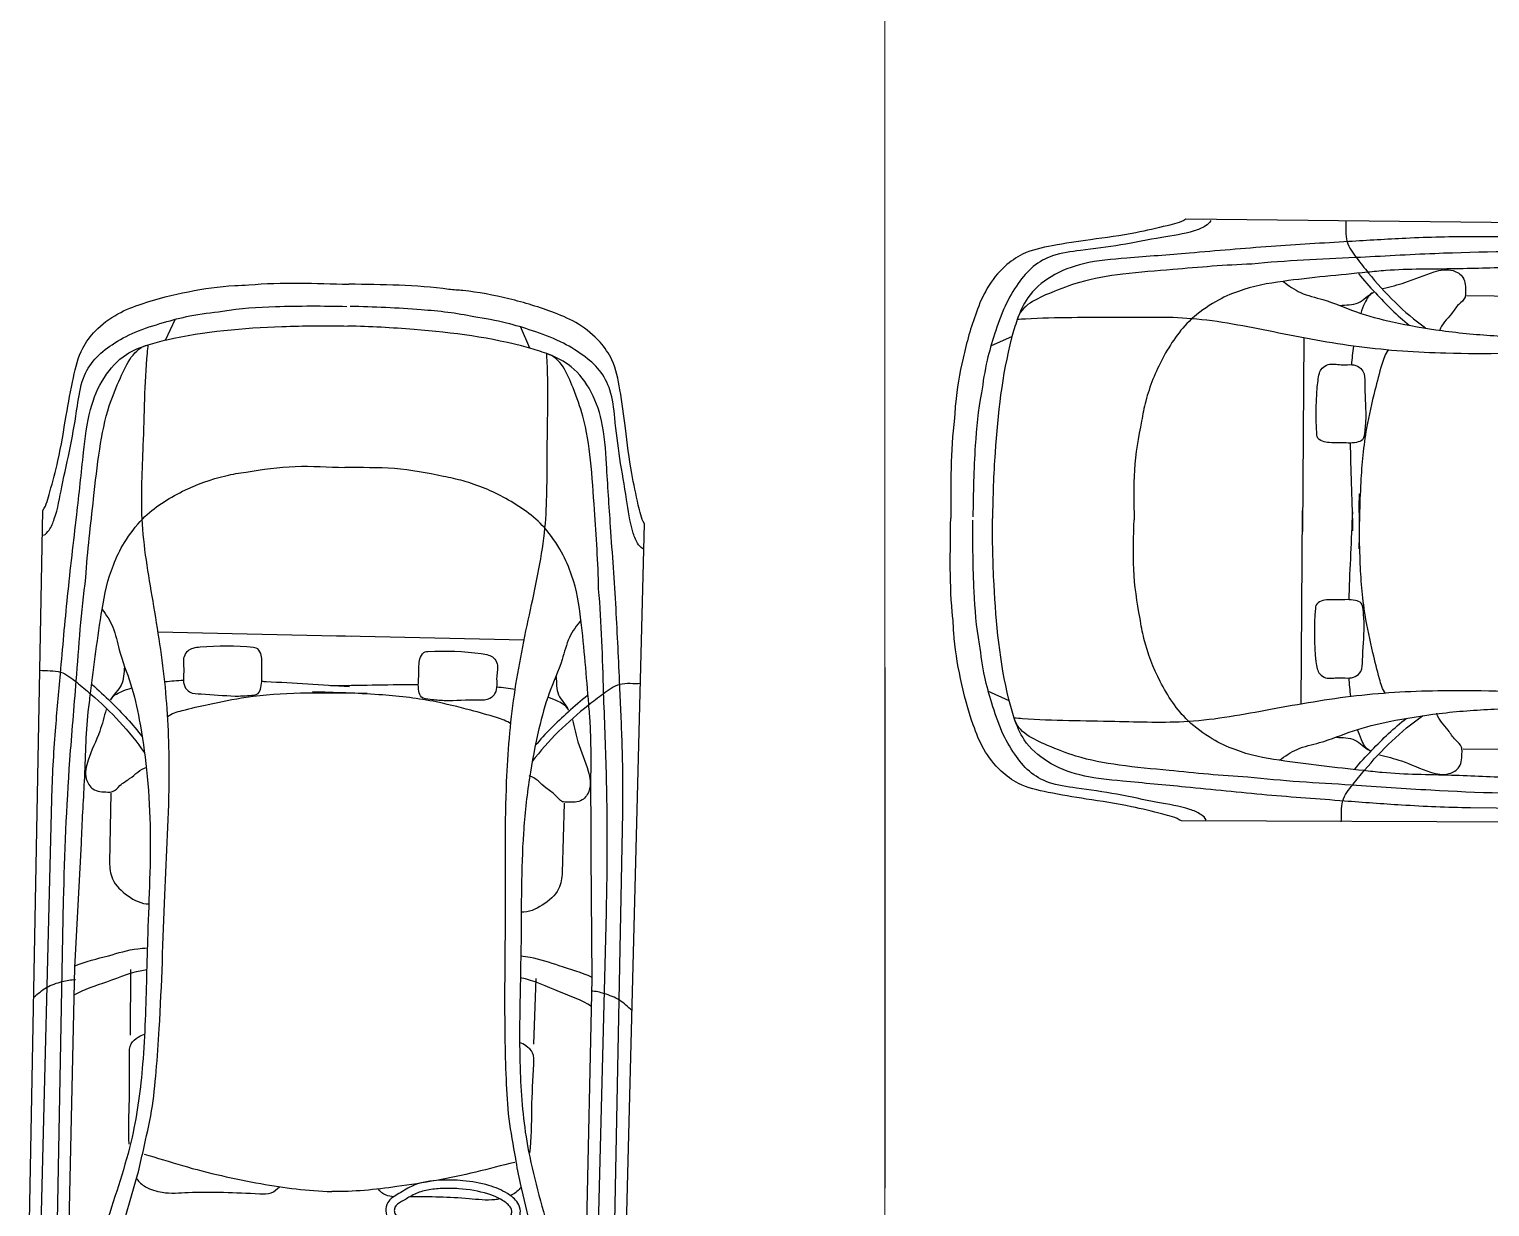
# Model space of a CAD drawing. Header units: millimetres. Extents: x 2508 to 2607, y 837 to 997.
# Drawn here: x 2539.159 to 2543.366, y 860.384 to 863.776 of the extents above; entities that cross this region are included whole.
import ezdxf

# ---------------------------------------------------------------- set-up
doc = ezdxf.new("R2010")
doc.units = ezdxf.units.MM
doc.layers.add('PISO EST', color=250, linetype='Continuous', lineweight=0)

# ---------------------------------------------------------------- blocks, each defined once
blk = doc.blocks.new('AUDI_A4_P')
for p, q in [((-0.8494984927945097, 0.859158752808753), (1.25329134644096, 0.8665130028637691)), ((-0.8639755005924599, 0.826064613791317), (0.4208616467915363, 0.8223874749939171)), ((-0.8820718256856708, 0.7782619471240366), (0.1313208635128831, 0.7819390859214366)), ((-0.9255029013561966, 0.7451678081065722), (-0.06049986881555469, 0.7451678081065722)), ((-0.06049986881555469, 0.7451678081065722), (0.2978067929874442, 0.7341364192541846)), ((-1.246460763952086, 0.706335508330227), (-0.6540178242619277, 0.5515058532714932)), ((0.4433182052620168, 0.6531239740385217), (0.2442990390392765, 0.6518109600074524)), ((-0.2519564947084518, 0.5809092488408396), (-0.0632760170225879, 0.5835352218234675)), ((0.9107647386690019, 0.5277592384148306), (0.9107919224947523, -0.03039380863222618)), ((1.751405051510005, 0.524644103882224), (1.813436973624732, 0.4970712223262694)), ((0.9107647386690019, -0.5277592384147738), (0.9107919224947523, 0.03039380863228303)), ((1.751405051510005, -0.5246441038821672), (1.813436973624732, -0.4970712223262126)), ((-1.246460763952086, -0.7063355083301985), (-0.6540178242619277, -0.5515058532714647)), ((-0.2519564947084518, -0.5809092488408112), (-0.0632760170225879, -0.5835352218234107)), ((0.4433182052620168, -0.6531239740384933), (0.2442990390392765, -0.6518109600073956)), ((-0.9255029013561966, -0.7451678081065154), (-0.06049986881555469, -0.7451678081065154)), ((-0.06049986881555469, -0.7451678081065154), (0.2978067929874442, -0.7341364192541278)), ((-0.8820718256856708, -0.7782619471240082), (0.1313208635128831, -0.7819390859213797)), ((-0.8639755005924599, -0.8260646137912602), (0.4208616467915363, -0.8223874749938886)), ((-0.8494984927945097, -0.8591587528086961), (1.25329134644096, -0.8665130028637122))]:
    blk.add_line(p, q)
for points, knots in [([(-0.1491308199053947, 0.8616082030109453), (-0.138919086428416, 0.8498749425408505), (-0.1166153499568168, 0.8254178762303468), (-0.1026459186448392, 0.7842439452693384), (-0.09574031733041011, 0.7555994927571419), (-0.09588275465353036, 0.7427203755095775)], [1.808085697733259, 1.808085697733259, 1.808085697733259, 1.808085697733259, 2.918873689789895, 4.131288299117762, 5.101509953527924, 5.101509953527924, 5.101509953527924, 5.101509953527924]), ([(0.7926708285152131, 0.8660146981072216), (0.7910155341414224, 0.8458335319908485), (0.7969509514283004, 0.804853824054419), (0.7601945466718689, 0.7581323903207249), (0.6915142193253132, 0.6708715579923421), (0.6232249029604873, 0.6028451639791399), (0.5613433194259869, 0.5587738211997362)], [0, 0, 0, 0, 0.0597371309309143, 0.113998109281176, 0.1672498256441138, 0.3938869404053549, 0.3938869404053549, 0.3938869404053549, 0.3938869404053549]), ([(1.181486525301523, 0.8633968493593613), (1.18467170703434, 0.8567088753227949), (1.200351307106246, 0.8437153233664958), (1.247656610104514, 0.8252497277096893), (1.33082903228285, 0.8132868168021332), (1.43902287711154, 0.7898047323545825), (1.544110477945651, 0.7753380720658072), (1.631926375981777, 0.7649465664752313), (1.694797243553865, 0.7298454867662372), (1.738247195632823, 0.6763333395726363), (1.776031591103447, 0.6104394119363405), (1.801388320185936, 0.5342163497677461), (1.825768112009598, 0.4509740715105011), (1.834091123555311, 0.3935329370329157), (1.837991287019463, 0.3618327049098298)], [0, 0, 0, 0, 0.02192052240535382, 0.05721217955679933, 0.1522539363185258, 0.2718866114009054, 0.3894011402056308, 0.4710097219195529, 0.5346344446277242, 0.5986698134891526, 0.6733118320381504, 0.7586959535062201, 0.8351341421229209, 0.929372609628608, 0.929372609628608, 0.929372609628608, 0.929372609628608]), ([(1.25329134644096, 0.8665130028637691), (1.269323686670987, 0.8563541911890411), (1.319072776602013, 0.8448200346168449), (1.409443260155911, 0.8218574833284151), (1.521239791103085, 0.8070813954574305), (1.629921872270188, 0.7893874708079522), (1.716780818371433, 0.7709570624611786), (1.780106699252315, 0.7247438537132211), (1.826181015344218, 0.6669312716768161), (1.86361092933231, 0.5753471004364883), (1.894010094879036, 0.4632623547137484), (1.911835410845697, 0.3600502271301593), (1.914557832059756, 0.301741413505539), (1.915480507510779, 0.2881779522215027)], [0, 0, 0, 0, 0.05666843239675371, 0.1494600822356002, 0.2816100106740611, 0.3929352697462489, 0.4816863440741766, 0.5429669312003741, 0.6228445222374253, 0.6979702117985712, 0.833642613126147, 0.9656652935610115, 1.005770405806113, 1.005770405806113, 1.005770405806113, 1.005770405806113]), ([(0.4208616467915363, 0.8223874749939171), (0.4871523463877452, 0.8222347331548292), (0.6082526461797215, 0.8178703258353153), (0.8035996615814724, 0.8042011892540586), (1.011399600821107, 0.7909050436785776), (1.224343850402647, 0.7702685812452046), (1.404155925518239, 0.7547062247570295), (1.539994083224769, 0.7433762395360759), (1.639724966854146, 0.7047415829313195), (1.70797080909125, 0.6460916039631286), (1.73674005026021, 0.5786811182757674), (1.777907588601522, 0.4318998165004189), (1.797974493813342, 0.2378486541723248), (1.803659526536933, 0.06346367854987989), (1.803659526536933, 2.842170943040401e-14)], [0, 0, 0, 0, 0.1988726091716806, 0.3633234716248911, 0.5874330694113392, 0.82354282576735, 1.004621626958277, 1.129815595371055, 1.230113392129422, 1.320655318308744, 1.388576818410282, 1.4433337956485, 1.771447374465955, 1.958652423546722, 1.958652423546722, 1.958652423546722, 1.958652423546722]), ([(0.1313208635128831, 0.7819390859214366), (0.2660794731272631, 0.7818765947463362), (0.4773176747295338, 0.7780219728703344), (0.7874836366791556, 0.7572968320783389), (0.9636295657498408, 0.7498456680329184), (1.062768223580406, 0.7386541547181196)], [0, 0, 0, 0, 0.4042758708687236, 0.6333827053716093, 0.9326252492799204, 0.9326252492799204, 0.9326252492799204, 0.9326252492799204]), ([(0.9720817784424867, 0.6897203467185875), (0.9562167678443529, 0.6774750534094096), (0.9205650451041834, 0.6527371552120371), (0.8443479488669254, 0.6375632290704516), (0.7596112565328781, 0.5997044974218113), (0.6440186191765633, 0.5716193413091162), (0.508755488022075, 0.5488192521519863), (0.3030610461269703, 0.5312423292705546), (0.06258391987245204, 0.5395352465524184), (-0.1671165605462193, 0.537439160290802), (-0.3629278938579432, 0.5434918183035506), (-0.5625170103124901, 0.5648015593807543), (-0.8316992490622965, 0.6525343464037974), (-1.035899159298253, 0.7055575400016494), (-1.156334253348518, 0.7373582704294108)], [0, 0, 0, 0, 0.05974967922446957, 0.1269278264630923, 0.2300341216700034, 0.3366745036382101, 0.4822248842626108, 0.641323712188603, 0.9549056111732778, 1.203173400679412, 1.330375148798993, 1.542773415638637, 1.802260924455379, 2.17554503030701, 2.17554503030701, 2.17554503030701, 2.17554503030701]), ([(-0.1398220633128062, 0.745346348492177), (-0.1223331650958244, 0.7164724971506189), (-0.09962044241950707, 0.6455469256733579), (-0.06846373264892236, 0.5775383628116231), (-0.06228213453107401, 0.5378931334178105)], [0, 0, 0, 0, 0.1000351432272048, 0.2184418270067335, 0.2184418270067335, 0.2184418270067335, 0.2184418270067335]), ([(-0.05611645683063671, 0.7450328535348376), (-0.04284303317950844, 0.7142992796558758), (-0.02721085312242622, 0.6537072014019429), (-0.004243495419189003, 0.585080202049113), (-0.0005491321640533897, 0.5472426581088428), (0, 0.5380428986172205)], [0, 0, 0, 0, 2.528586248964196, 4.711884567960642, 5.408214832071728, 5.408214832071728, 5.408214832071728, 5.408214832071728]), ([(0.2978067929874442, 0.7341364192541846), (0.3572404328561447, 0.7339422483650253), (0.4833280558794399, 0.7273936162760322), (0.6275707640847941, 0.7286061795670093), (0.7927229650241543, 0.7107561874496753), (0.9345053071124312, 0.6972419670603927), (1.059393480050346, 0.676015491661019), (1.100245884577021, 0.6598744419843854)], [0, 0, 0, 0, 0.1783018395644093, 0.378717318083717, 0.4319539900038823, 0.6762373846942342, 0.8077183839674165, 0.8077183839674165, 0.8077183839674165, 0.8077183839674165]), ([(0.684254308059792, 0.6718099617729081), (0.6630327667480174, 0.6770449009952131), (0.6122188239660318, 0.6886787638120779), (0.5499112563367703, 0.7195508466790272), (0.4887348856069025, 0.7319506923563495), (0.4465125085378077, 0.7054211227880387), (0.4464790084441574, 0.6718857321953067), (0.4464415377802879, 0.6425172780040498), (0.4698504404037749, 0.6267368709929997), (0.4887669327917479, 0.5917996020015437), (0.5150788514819737, 0.5701354246818369), (0.5201281437686021, 0.5510144059198296)], [0, 0, 0, 0, 0.06551061102866189, 0.1550444933116998, 0.2094604468012587, 0.2438603758895908, 0.2871640430538779, 0.3001387958512876, 0.3275983764634284, 0.3616950851823831, 0.4200969111909245, 0.4200969111909245, 0.4200969111909245, 0.4200969111909245]), ([(1.062768223580406, 0.7386541547181196), (1.138645211543349, 0.7357002336496521), (1.262403494019452, 0.7234352314472403), (1.427602366018561, 0.7098545987523721), (1.547823259279255, 0.6890113805841054), (1.648398931596944, 0.6492907683956162), (1.726576316172157, 0.6146189422792077), (1.736876551272815, 0.5741636003562576)], [0, 0, 0, 0, 0.2277976740491869, 0.3719478040313928, 0.4996814224975029, 0.5863441051033815, 0.7096150225740886, 0.7096150225740886, 0.7096150225740886, 0.7096150225740886]), ([(0.7551931675185415, 0.7137072461447644), (0.7394878248074974, 0.6947354041101335), (0.6930248295253136, 0.6433684220597229), (0.6428193862615217, 0.5938744456138352), (0.607580141209553, 0.5661331009862067)], [0, 0, 0, 0, 1.868162235854925, 5.271297061468863, 5.271297061468863, 5.271297061468863, 5.271297061468863]), ([(0.2442990390392765, 0.6518109600074524), (0.2280782860147497, 0.6517328541258394), (0.1880622858836887, 0.6463109186493625), (0.1468087130684239, 0.5992064401091284), (0.126208460187172, 0.5577277080610941), (0.1266968424724269, 0.5362674051991405)], [0, 0, 0, 0, 0.04866280448900892, 0.1144515357807728, 0.1777720529766111, 0.1777720529766111, 0.1777720529766111, 0.1777720529766111]), ([(0.7116315049311766, 0.6593988300055287), (0.7236843684764267, 0.6548863940640786), (0.7359563975495007, 0.6314826898071999), (0.7445659353192013, 0.609081196861041), (0.747857972449367, 0.5991783467508185)], [0, 0, 0, 0, 0.9839494697451352, 1.771691469558102, 1.771691469558102, 1.771691469558102, 1.771691469558102]), ([(0.8083182045658646, 0.6219161446261978), (0.7905311571902871, 0.6234347528110504), (0.7521421368236929, 0.6213598986077216), (0.7277454051463224, 0.6524494783975285), (0.7116315049311766, 0.6593988300055287)], [0, 0, 0, 0, 0.05354883935138277, 0.1060572826804765, 0.1060572826804765, 0.1060572826804765, 0.1060572826804765]), ([(1.100245884577021, 0.6598744419843854), (1.123184613408625, 0.6526104647697082), (1.170915679061977, 0.6289672250596254), (1.252816413491075, 0.571399893201459), (1.320263523703886, 0.4695397307076519), (1.361311501089006, 0.3665055562437374), (1.373475519958902, 0.3036687219202179), (1.376525822601479, 0.2842582705927441)], [0, 0, 0, 0, 0.07207492845823661, 0.1581283585743163, 0.2958089224999418, 0.4262455988384334, 0.4842291612733835, 0.4842291612733835, 0.4842291612733835, 0.4842291612733835]), ([(-0.6653738152016899, 0.5528121751363244), (-0.674877647676908, 0.5471716651357212), (-0.6928332766377139, 0.5237720992251127), (-0.7074876236790146, 0.471830155969684), (-0.6961346010025977, 0.3601248509279174), (-0.6995521072419706, 0.2589312145004783), (-0.7008582245588286, 0.165082621701572), (-0.68695628055616, 0.1489295567766078), (-0.6792888972344713, 0.1423350059569373)], [0, 0, 0, 0, 0.8429982473716691, 2.122874509014463, 3.99759854471032, 9.17483816725095, 10.01272160502018, 10.75133556680055, 10.75133556680055, 10.75133556680055, 10.75133556680055]), ([(-0.6540178242619277, 0.5515058532715216), (-0.6303424388307235, 0.5453300236445671), (-0.5682856201995605, 0.5341888658772973), (-0.4694375198751004, 0.5123822751639864), (-0.3520114913227985, 0.5037428201765692), (-0.1448735428118084, 0.4935550723685935), (0.1408334591254743, 0.4930986148240777), (0.4689072845524151, 0.4807727205717356), (0.7523152499891239, 0.497573082299283), (0.9948945193542045, 0.5425017604117386), (1.225265107056998, 0.5882738991001304), (1.46504742075507, 0.5795097997886103), (1.632383733051881, 0.5818565902740147), (1.72889291822014, 0.5745322713381142), (1.736876551272815, 0.5741636003562576)], [0, 0, 0, 0, 0.07332523725422767, 0.1888964821516976, 0.3030393003446282, 0.4258209451540972, 0.8112424228585653, 1.159737155419864, 1.410579568502882, 1.660622690328821, 1.899626526969711, 2.111450368672797, 2.377727443740249, 2.40170301959688, 2.40170301959688, 2.40170301959688, 2.40170301959688]), ([(-0.5666059845977998, 0.5771033064982873), (-0.5241356659532812, 0.5811428224562007), (-0.4371448661534032, 0.5784878743097295), (-0.344080110716618, 0.5810867732628253), (-0.2767467003178581, 0.5835184681571093), (-0.2581741294574726, 0.5610305944451284), (-0.2506853996787299, 0.546528323051291), (-0.2480325077202679, 0.5401608957792234)], [0, 0, 0, 0, 3.267855579229088, 6.568707710326668, 7.399662597450547, 8.09938510936221, 8.621704537030322, 8.621704537030322, 8.621704537030322, 8.621704537030322]), ([(-0.594280426148714, 0.5338820748031594), (-0.6033791484643416, 0.4963917153118587), (-0.6368324902137488, 0.3857470670780287), (-0.6728889815052526, 0.2049722033105752), (-0.6895722818617287, 0.05966665164751817), (-0.6895722818617287, -0.008930626990178325)], [0, 0, 0, 0, 0.1139078886580294, 0.3411538707748505, 0.5435020045044892, 0.5435020045044892, 0.5435020045044892, 0.5435020045044892]), ([(0.6677034357383036, 0.494876439659464), (0.6769746044579392, 0.4828405388286683), (0.689283465598578, 0.442355030594797), (0.7080617475734812, 0.3673192122285229), (0.7340800219578796, 0.254514513285244), (0.7467013527528934, 0.1012354021596025), (0.7474007665170461, -0.01506492736450582), (0.7477853658892855, -0.07901710562646258)], [0, 0, 0, 0, 0.04510086669095736, 0.1211996377693709, 0.2308504683600057, 0.3852629872589144, 0.5739041655320788, 0.5739041655320788, 0.5739041655320788, 0.5739041655320788]), ([(0.7309615052251388, 0.3011225019633343), (0.7309615052251388, 0.3339736870787817), (0.7357686441969236, 0.3761370260703529), (0.7344709411369195, 0.4304768069743545), (0.7624146274520172, 0.4556040232027101), (0.8000766874067153, 0.4473390016455028), (0.835492715358555, 0.4558873094676983), (0.8582233876243208, 0.4423485636844759), (0.8668695916672391, 0.4245159463902723), (0.874850845996491, 0.3608691145085743), (0.8757223008992696, 0.3009699869777478), (0.8708649263217012, 0.2387724828588205), (0.8551035119427297, 0.228647791371003), (0.8321027880310794, 0.2251730451787068), (0.7987531681215501, 0.2274950867628718), (0.7673006272596012, 0.223265622616367), (0.7349747340948056, 0.2341787629615624), (0.7334924086356409, 0.2668934592679193), (0.7309615052251388, 0.2875266280845779), (0.7309615052251388, 0.3011225019633343)], [0, 0, 0, 0, 0.0969043689623061, 0.1295913136837699, 0.1506192016667916, 0.1985920999828338, 0.2360697609794486, 0.2557908343947444, 0.2719711052766455, 0.2929881684951873, 0.4440600480960949, 0.4519132292376303, 0.4720917590281846, 0.4918598831397478, 0.5228758441971397, 0.5707095673769905, 0.5892096294802814, 0.6145758953842198, 0.6546809806066612, 0.6546809806066612, 0.6546809806066612, 0.6546809806066612]), ([(1.837991287019463, 0.3618327049098298), (1.848084433909719, 0.3119295771267616), (1.85774456396706, 0.1923812108603897), (1.860216051098632, 0.07309359265553894), (1.860216051098632, 0.004619825423759494)], [0, 0, 0, 0, 0.1502860912492986, 0.3522698912475846, 0.3522698912475846, 0.3522698912475846, 0.3522698912475846]), ([(1.376525822601479, 0.2842582705927441), (1.386069378152968, 0.2376692141089052), (1.400489686121034, 0.143014976398689), (1.396612274857262, 0.04761416097272786), (1.395913588525218, 2.842170943040401e-14)], [0, 0, 0, 0, 0.1403789788327773, 0.2808467879668998, 0.2808467879668998, 0.2808467879668998, 0.2808467879668998]), ([(0.7753475087006905, 0.225586424254999), (0.7752192766509438, 0.2213847177885953), (0.772596435180219, 0.1372203060212485), (0.7693205480295546, 0.05291715519049944), (0.7662082105512695, -0.02717713493538554)], [11.23543771046958, 11.23543771046958, 11.23543771046958, 11.23543771046958, 11.55253557812523, 17.58688320597258, 17.58688320597258, 17.58688320597258, 17.58688320597258]), ([(0.6677034357383036, -0.4948764396593788), (0.6769746044579392, -0.482840538828583), (0.6892834655985212, -0.4423550305947401), (0.7080617475734812, -0.3673192122284092), (0.7340800219578796, -0.2545145132851303), (0.7467013527530071, -0.1012354021595456), (0.7474007665170461, 0.01506492736453424), (0.7477853658892855, 0.07901710562651942)], [0, 0, 0, 0, 0.04510086669095736, 0.1211996377693434, 0.2308504683599782, 0.3852629872589152, 0.5739041655320511, 0.5739041655320511, 0.5739041655320511, 0.5739041655320511]), ([(0.4208616467915363, -0.8223874749938602), (0.4871523463877452, -0.8222347331547724), (0.6082526461797215, -0.8178703258352584), (0.8035996615814724, -0.8042011892540586), (1.011399600821107, -0.7909050436784071), (1.224343850402704, -0.7702685812451477), (1.404155925518126, -0.7547062247569727), (1.539994083224997, -0.7433762395360191), (1.639724966854089, -0.7047415829312342), (1.707970809091307, -0.6460916039631002), (1.736740050260153, -0.5786811182757106), (1.777907588601522, -0.4318998165003336), (1.797974493813342, -0.2378486541722395), (1.803659526536933, -0.06346367854982304), (1.803659526536933, 2.842170943040401e-14)], [0, 0, 0, 0, 0.1988726091716806, 0.3633234716248911, 0.5874330694113392, 0.82354282576735, 1.004621626958277, 1.129815595371055, 1.230113392129422, 1.320655318308763, 1.388576818410275, 1.443333795648521, 1.771447374465947, 1.958652423546715, 1.958652423546715, 1.958652423546715, 1.958652423546715]), ([(0.7753475087006905, -0.2255864242549421), (0.7752192766509438, -0.22138471778851), (0.772596435180219, -0.1372203060211632), (0.7693205480295546, -0.05291715519041418), (0.7662082105512695, 0.0271771349354708)], [11.23543771046958, 11.23543771046958, 11.23543771046958, 11.23543771046958, 11.55253557812523, 17.58688320597258, 17.58688320597258, 17.58688320597258, 17.58688320597258]), ([(1.376525822601479, -0.2842582705926873), (1.386069378152968, -0.2376692141088483), (1.400489686121034, -0.1430149763987458), (1.396612274857262, -0.04761416097267102), (1.395913588525218, 2.842170943040401e-14)], [0, 0, 0, 0, 0.1403789788327773, 0.2808467879668998, 0.2808467879668998, 0.2808467879668998, 0.2808467879668998]), ([(-0.594280426148714, -0.5338820748031026), (-0.6033791484643416, -0.4963917153118018), (-0.6369540488497591, -0.3857568883127271), (-0.6709154136343045, -0.2107215834198257), (-0.6895722818617287, -0.07160097674909593), (-0.6895722818617287, -0.008930626990178325)], [0, 0, 0, 0, 0.1139078886580569, 0.3411538707748502, 0.5260187599620019, 0.5260187599620019, 0.5260187599620019, 0.5260187599620019]), ([(1.837991287019463, -0.3618327049097729), (1.848084433909719, -0.3119295771267048), (1.85774456396706, -0.1923812108603329), (1.860216051098632, -0.0730935926554821), (1.860216051098632, -0.00461982542370265)], [0, 0, 0, 0, 0.1502860912492986, 0.3522698912475846, 0.3522698912475846, 0.3522698912475846, 0.3522698912475846]), ([(-0.823685777372873, -0.2884862600444649), (-0.8260547536694958, -0.3017239409921615), (-0.8143182082603744, -0.2291021784686222), (-0.797443588774513, -0.2089131281814218), (-0.7716716671250197, -0.1731565649713787), (-0.7423844698366793, -0.1637018548214542), (-0.7107599147561814, -0.1694761871331707), (-0.6897990486979211, -0.2049386237529234), (-0.6593340230206195, -0.2507691933456897), (-0.64820436652343, -0.3161750620429586), (-0.6487090208499922, -0.3891318175618892), (-0.6580920066956537, -0.455774599408926), (-0.6789073563082866, -0.5105762267277214), (-0.7045817225528026, -0.5442608904740496), (-0.7324956146914019, -0.5552704607426335), (-0.7529942320782084, -0.550711738435183), (-0.7716082711289687, -0.5441147140741123), (-0.7858988272239458, -0.5231007439351458), (-0.8108812511400174, -0.4874387427014142), (-0.8259285713455711, -0.4076023445824148), (-0.8350622912803942, -0.3760802849443508), (-0.8214122011536347, -0.2757816683425176), (-0.823685777372873, -0.2884862600444649)], [0, 0, 0, 0, 0.03968995942889905, 0.08963400370965957, 0.1312499810561335, 0.1542862157002941, 0.1797268199962483, 0.2207266217996365, 0.2680991407440647, 0.3447664897443913, 0.4095645020962065, 0.4843001208430498, 0.5415149886030437, 0.5817686637341168, 0.6060665441749372, 0.6262474253611314, 0.6436722375040644, 0.6634685700176949, 0.6988790869095391, 0.7758465355839687, 0.8696393944446256, 0.9077310157190258, 0.9077310157190258, 0.9077310157190258, 0.9077310157190258]), ([(-0.7004118419311567, -0.1877360234766741), (-0.7002633521316284, -0.1798776155161477), (-0.698551422145556, -0.1624022822365419), (-0.68695628055616, -0.148929556776551), (-0.6792888972344713, -0.1423350059568804)], [9.436432373430813, 9.436432373430813, 9.436432373430813, 9.436432373430813, 10.01272160502018, 10.75133556680063, 10.75133556680063, 10.75133556680063, 10.75133556680063]), ([(-0.798983489683394, -0.2864005846517728), (-0.7982869775788686, -0.2825973307274694), (-0.7974010633713533, -0.2779287570490112), (-0.7953314345598415, -0.2676799056397101), (-0.7941206718103899, -0.2620411695171185), (-0.790457987319428, -0.2467969737112412), (-0.7882168213402565, -0.2403735988409608), (-0.784112238036073, -0.2312834384659936), (-0.7822837632225514, -0.2284516082204391), (-0.7781343668241902, -0.2227570070778881), (-0.7767041531633936, -0.2208776939098414), (-0.7708064737666973, -0.2130714576690025), (-0.7664373774110231, -0.2071582542103556), (-0.7596073172720708, -0.1996409033097848), (-0.7570802097228011, -0.1972496102351329), (-0.7527443267840113, -0.1939341863469224), (-0.7509747810672138, -0.192910431443778), (-0.7470493449332594, -0.1912435133483257), (-0.7449936092441476, -0.1906712200672018), (-0.7394128552074335, -0.1898861264884886), (-0.7355449476137323, -0.190179114383767), (-0.7313415719984846, -0.191418969771604), (-0.7302649826905849, -0.1918739395894136), (-0.7278242584886243, -0.1932027246617167), (-0.7259763598697759, -0.1946619343241593), (-0.7214749547543988, -0.1997242495786224), (-0.7189441151821825, -0.2032605388812954), (-0.7135079114157179, -0.2117023596281342), (-0.7104219385875012, -0.2167510427517527), (-0.7045471615892325, -0.2260886948035079), (-0.7017399857890609, -0.2305472840353957), (-0.6955765047686668, -0.2408018450904592), (-0.692417636007292, -0.2464643812625127), (-0.6871288028866616, -0.2576940871394697), (-0.6849073481440087, -0.2635368511551519), (-0.681057273402871, -0.2760131504094829), (-0.6794657449777901, -0.2825583321020702), (-0.6755645392559586, -0.3028406853314891), (-0.6741150707582051, -0.3172774480745773), (-0.6726785168395963, -0.3459582970056374), (-0.672741787197026, -0.3602554514037024), (-0.6748951986867269, -0.4034087631784189), (-0.678703001206884, -0.4322226534800393), (-0.6895461841503447, -0.4694249479796611), (-0.693265660630459, -0.4796115427224947), (-0.7003827309072221, -0.4946409189829239), (-0.7032727335861182, -0.4999839413501945), (-0.7094284620459348, -0.5098208513176985), (-0.7126390659039998, -0.5141525968880671), (-0.7188618242552138, -0.5207569069286251), (-0.7218281363822143, -0.5232031397081869), (-0.7280549631140047, -0.5269378028470442), (-0.7312706036352097, -0.5281223779356026), (-0.7350090312317548, -0.5287467251143596), (-0.7359855001198525, -0.5287859473714889), (-0.7391990278873664, -0.5285076357701257), (-0.7412557163079327, -0.5281431687229485), (-0.7460252604555535, -0.5269443217312926), (-0.7488895323114093, -0.5261029771753556), (-0.7529816098560218, -0.5246738573956691), (-0.7543972515776431, -0.5239977042959651), (-0.7555877878027104, -0.523278393505251), (-0.7557023505671623, -0.5231938227965998), (-0.7565546484690913, -0.5224173985567688), (-0.7571688418235567, -0.5217815562413364), (-0.7591479182497665, -0.5193910241513322), (-0.7607139492035913, -0.5171883508494943), (-0.7641920630823051, -0.5121278224981722), (-0.7658571510021943, -0.5097135699068644), (-0.7689538428686546, -0.5051719494991289), (-0.7704364845774307, -0.5029672530202163), (-0.7746545909218412, -0.4964879040661572), (-0.7771551569699113, -0.4923527564175743), (-0.7814537727559241, -0.4841191337089299), (-0.7833579647614783, -0.4797976007516525), (-0.786952924356001, -0.4703632375833706), (-0.7885994150249758, -0.4653492867340105), (-0.7931122674312405, -0.4499168827782967), (-0.7955409169975383, -0.4391314565803555), (-0.7989859174350613, -0.4229297409119681), (-0.8002295945887568, -0.4169804054657504), (-0.8024772758106451, -0.4065401622872287), (-0.8034382955931392, -0.4020012976364171), (-0.805693336653178, -0.3890192886289583), (-0.8065598127440126, -0.3808298502648313), (-0.8063056337262537, -0.3626962988586513), (-0.8060628930797975, -0.3569248763249675), (-0.805237731691534, -0.3449407629617554), (-0.8047370658941873, -0.3390737401913384), (-0.8027665479307302, -0.3194530004236924), (-0.8006891126113942, -0.3028248047538682), (-0.7994450982157559, -0.2918972603968655), (-0.7992756439896311, -0.2903626992030865), (-0.7990987262207341, -0.2883988829244117), (-0.7990535004690855, -0.2878932184258645), (-0.7990019773562267, -0.2869027973710558), (-0.7989917395817656, -0.2866771958332777), (-0.798983489683394, -0.2864005846517728)], [0.4970331518743195, 0.4970331518743195, 0.4970331518743195, 0.4970331518743195, 0.7234440976721923, 0.7234440976721923, 0.9746358111319036, 0.9746358111319036, 1.509640338772372, 1.509640338772372, 2.04464486641284, 2.04464486641284, 2.271060810932449, 2.271060810932449, 2.862376324879863, 2.862376324879863, 3.217653772372462, 3.217653772372462, 3.537253070677373, 3.537253070677373, 3.856852368982284, 3.856852368982284, 4.368613159126638, 4.368613159126638, 4.584626911114892, 4.584626911114892, 4.992689984759346, 4.992689984759346, 5.400753058403799, 5.400753058403799, 5.808816132048253, 5.808816132048253, 6.216879205692706, 6.216879205692706, 6.778715798636855, 6.778715798636855, 7.350370525239851, 7.350370525239851, 7.922025251842846, 7.922025251842846, 9.065334705048835, 9.065334705048835, 10.20864415825483, 10.20864415825483, 12.4952630646668, 12.4952630646668, 13.40989555546502, 13.40989555546502, 13.92908799447, 13.92908799447, 14.44828043347499, 14.44828043347499, 14.9098846211, 14.9098846211, 15.37148880872501, 15.37148880872501, 15.62523953239992, 15.62523953239992, 15.87899025607483, 15.87899025607483, 16.12087491770187, 16.12087491770187, 16.36275957932892, 16.36275957932892, 16.516350448465, 16.516350448465, 16.66994131760109, 16.66994131760109, 16.92152084233934, 16.92152084233934, 17.1366760113884, 17.1366760113884, 17.35183118043746, 17.35183118043746, 17.78214151853557, 17.78214151853557, 18.20497447847547, 18.20497447847547, 18.62780743841536, 18.62780743841536, 19.47347335829514, 19.47347335829514, 19.97892280272601, 19.97892280272601, 20.48437224715687, 20.48437224715687, 21.47511887508725, 21.47511887508725, 21.85914421187706, 21.85914421187706, 22.16288355239377, 22.16288355239377, 22.77036223342717, 22.77036223342717, 22.90049326286089, 22.90049326286089, 22.95122122653483, 22.95122122653483, 22.96429810070754, 22.96429810070754, 22.96429810070754, 22.96429810070754]), ([(-0.700179216550282, -0.4940088056693241), (-0.7012586641106964, -0.4891606137990152), (-0.7062527550953064, -0.4596799669177187), (-0.6973165348923658, -0.3717542019346922), (-0.6986293323209907, -0.2919901257905906), (-0.6997203180807219, -0.233910861302121)], [1.749252700897495, 1.749252700897495, 1.749252700897495, 1.749252700897495, 2.122874509014463, 3.99759854471032, 8.307431816899932, 8.307431816899932, 8.307431816899932, 8.307431816899932]), ([(0.7309615052251388, -0.3011225019632775), (0.7309615052251388, -0.3339736870787249), (0.7357686441968099, -0.3761370260703245), (0.7344709411369763, -0.4304768069742408), (0.7624146274520172, -0.4556040232027101), (0.8000766874066585, -0.4473390016454459), (0.835492715358555, -0.4558873094676414), (0.8582233876243208, -0.4423485636844475), (0.8668695916672959, -0.4245159463901587), (0.8748508459962068, -0.3608691145086311), (0.875722300899497, -0.3009699869776341), (0.8708649263217012, -0.2387724828587636), (0.8551035119427866, -0.2286477913708893), (0.8321027880310794, -0.2251730451786784), (0.7987531681216069, -0.2274950867628149), (0.7673006272596012, -0.2232656226163101), (0.7349747340947488, -0.2341787629615055), (0.7334924086356978, -0.2668934592678909), (0.7309615052251388, -0.287526628084521), (0.7309615052251388, -0.3011225019632775)], [0, 0, 0, 0, 0.0969043689622777, 0.1295913136837415, 0.1506192016667824, 0.1985920999828246, 0.2360697609794394, 0.2557908343947352, 0.2719711052766363, 0.2929881684951781, 0.4440600480961141, 0.4519132292376215, 0.4720917590281939, 0.4918598831397517, 0.5228758441971435, 0.5707095673769943, 0.5892096294802852, 0.6145758953842235, 0.654680980606665, 0.654680980606665, 0.654680980606665, 0.654680980606665]), ([(1.100245884577021, -0.6598744419843285), (1.123184613408625, -0.6526104647696513), (1.170915679061977, -0.6289672250595686), (1.252816413491075, -0.5713998932013737), (1.320263523703829, -0.4695397307076234), (1.361311501089006, -0.3665055562436521), (1.373475519958902, -0.303668721920161), (1.376525822601479, -0.2842582705926873)], [0, 0, 0, 0, 0.07207492845823661, 0.1581283585743163, 0.2958089224999647, 0.4262455988384299, 0.48422916127338, 0.48422916127338, 0.48422916127338, 0.48422916127338]), ([(1.25329134644096, -0.8665130028637122), (1.269323686670987, -0.8563541911889843), (1.319072776602013, -0.8448200346168449), (1.409443260155911, -0.8218574833283299), (1.521239791103142, -0.8070813954573737), (1.629921872270188, -0.789387470807867), (1.71678081837149, -0.7709570624610649), (1.780106699252372, -0.7247438537131359), (1.826181015344218, -0.6669312716767593), (1.863610929332367, -0.5753471004364314), (1.894010094878979, -0.4632623547136916), (1.911835410845697, -0.3600502271300456), (1.914557832059756, -0.3017414135054821), (1.915480507510779, -0.2881779522214458)], [0, 0, 0, 0, 0.05666843239675371, 0.1494600822356002, 0.2816100106740611, 0.3929352697462535, 0.4816863440741734, 0.5429669312003871, 0.6228445222374382, 0.6979702117985583, 0.8336426131261341, 0.9656652935609986, 1.005770405806101, 1.005770405806101, 1.005770405806101, 1.005770405806101]), ([(1.181486525301523, -0.8633968493593045), (1.18467170703434, -0.8567088753227381), (1.200351307106246, -0.843715323366439), (1.247656610104514, -0.8252497277095472), (1.330829032282907, -0.8132868168022185), (1.439022877111483, -0.7898047323544972), (1.544110477945765, -0.7753380720658072), (1.631926375981607, -0.7649465664750608), (1.694797243553921, -0.7298454867662088), (1.738247195632766, -0.6763333395725226), (1.77603159110339, -0.6104394119362837), (1.801388320185879, -0.5342163497676609), (1.825768112009655, -0.4509740715105295), (1.834091123555311, -0.3935329370328589), (1.837991287019463, -0.3618327049097729)], [0, 0, 0, 0, 0.02192052240535382, 0.05721217955679933, 0.1522539363185258, 0.2718866114009054, 0.3894011402056308, 0.4710097219195583, 0.5346344446277158, 0.5986698134891655, 0.6733118320381387, 0.7586959535062083, 0.8351341421229092, 0.9293726096285962, 0.9293726096285962, 0.9293726096285962, 0.9293726096285962]), ([(-0.6540178242619277, -0.5515058532714363), (-0.6303424388307235, -0.5453300236444818), (-0.5682856201995605, -0.534188865877212), (-0.4694375198751004, -0.512382275163958), (-0.3520114913227985, -0.503742820176484), (-0.1448735428118084, -0.4935550723684798), (0.1408334591253606, -0.4930986148240493), (0.4689072845525288, -0.4807727205716503), (0.7523152499890102, -0.4975730822992261), (0.9948945193542045, -0.5425017604116817), (1.225265107057055, -0.5882738991000167), (1.465047420755013, -0.5795097997886103), (1.632383733051824, -0.5818565902737589), (1.72889291822014, -0.5745322713380574), (1.736876551272815, -0.5741636003562007)], [0, 0, 0, 0, 0.07332523725422187, 0.1888964821516918, 0.3030393003446223, 0.4258209451540914, 0.8112424228585595, 1.159737155419859, 1.410579568502876, 1.660622690328821, 1.899626526969706, 2.111450368672792, 2.377727443740244, 2.401703019596874, 2.401703019596874, 2.401703019596874, 2.401703019596874]), ([(0.9720817784424867, -0.6897203467185022), (0.9562167678443529, -0.6774750534093243), (0.920565045104297, -0.6527371552120087), (0.8443479488669254, -0.6375632290703379), (0.7596112565328781, -0.5997044974218397), (0.6440186191765633, -0.5716193413090025), (0.5087554880221319, -0.5488192521519579), (0.3030610461269703, -0.5312423292704409), (0.0625839198723952, -0.5395352465522478), (-0.1671165605461056, -0.5374391602907735), (-0.3629278938580001, -0.5434918183035222), (-0.5625170103124901, -0.5648015593806122), (-0.8316992490623534, -0.652534346403769), (-1.035899159298253, -0.7055575400015925), (-1.156334253348518, -0.737358270429354)], [0, 0, 0, 0, 0.05974967922445464, 0.1269278264630773, 0.2300341216699885, 0.3366745036381952, 0.4822248842625959, 0.6413237121885881, 0.9549056111732629, 1.203173400679397, 1.330375148798979, 1.542773415638619, 1.802260924455368, 2.175545030306999, 2.175545030306999, 2.175545030306999, 2.175545030306999]), ([(-0.6653738152016899, -0.5528121751362676), (-0.674877647676908, -0.5471716651356644), (-0.6830201618975593, -0.5365604357211851), (-0.6890705329378761, -0.5250888846506712), (-0.689791279730855, -0.5236504893000813)], [0, 0, 0, 0, 0.8429982473716691, 0.9626806120840254, 0.9626806120840254, 0.9626806120840254, 0.9626806120840254]), ([(-0.5666059845977998, -0.5771033064982021), (-0.5241356659532812, -0.5811428224561439), (-0.4371448661534032, -0.5784878743096726), (-0.344080110716618, -0.5810867732627685), (-0.2767467003178581, -0.5835184681570524), (-0.2581741294574726, -0.5610305944450715), (-0.2506853996787299, -0.5465283230512341), (-0.2480325077202679, -0.5401608957791666)], [0, 0, 0, 0, 3.267855579229088, 6.568707710326668, 7.399662597450547, 8.09938510936221, 8.621704537030322, 8.621704537030322, 8.621704537030322, 8.621704537030322]), ([(-0.1398220633128062, -0.7453463484921201), (-0.1223331650958244, -0.716472497150562), (-0.09962044241950707, -0.6455469256733011), (-0.06846373264892236, -0.5775383628115662), (-0.06228213453107401, -0.5378931334177537)], [0, 0, 0, 0, 0.1000351432272048, 0.2184418270067335, 0.2184418270067335, 0.2184418270067335, 0.2184418270067335]), ([(-0.05611645683063671, -0.7450328535347523), (-0.04284303317950844, -0.714299279655819), (-0.02721085312242622, -0.6537072014018577), (-0.004243495419189003, -0.5850802020490562), (-0.0005491321640533897, -0.5472426581087859), (0, -0.5380428986171637)], [0, 0, 0, 0, 2.528586248964196, 4.711884567960642, 5.408214832071728, 5.408214832071728, 5.408214832071728, 5.408214832071728]), ([(0.2442990390392765, -0.6518109600073956), (0.2280782860147497, -0.6517328541257825), (0.1880622858836887, -0.6463109186493909), (0.1468087130684239, -0.5992064401090715), (0.126208460187172, -0.5577277080610372), (0.1266968424724269, -0.5362674051990837)], [0, 0, 0, 0, 0.04866280448900892, 0.1144515357807728, 0.1777720529766111, 0.1777720529766111, 0.1777720529766111, 0.1777720529766111]), ([(0.684254308059792, -0.6718099617728512), (0.6630327667480174, -0.6770449009951562), (0.6122188239660318, -0.6886787638120211), (0.5499112563367703, -0.7195508466790272), (0.4887348856069025, -0.7319506923562642), (0.4465125085378077, -0.7054211227879819), (0.4464790084441006, -0.6718857321951646), (0.4464415377803448, -0.6425172780040498), (0.4698504404038886, -0.6267368709928292), (0.4887669327916342, -0.5917996020015721), (0.5150788514819737, -0.57013542468178), (0.5201281437686021, -0.5510144059197728)], [0, 0, 0, 0, 0.06551061102866189, 0.1550444933116998, 0.2094604468012587, 0.2438603758896068, 0.2871640430538659, 0.3001387958512757, 0.3275983764634165, 0.3616950851823711, 0.4200969111909126, 0.4200969111909126, 0.4200969111909126, 0.4200969111909126]), ([(0.7926708285152131, -0.8660146981071648), (0.7910155341414224, -0.8458335319907917), (0.7969509514283004, -0.8048538240543053), (0.7601945466718689, -0.758132390320668), (0.6915142193252564, -0.6708715579921716), (0.6232249029604873, -0.6028451639790546), (0.5613433194259869, -0.5587738211996509)], [0, 0, 0, 0, 0.05973713093094266, 0.1139981092812044, 0.1672498256441201, 0.3938869404053806, 0.3938869404053806, 0.3938869404053806, 0.3938869404053806]), ([(0.7551931675185415, -0.7137072461447076), (0.7394878248074974, -0.6947354041100766), (0.6930248295253136, -0.643368422059666), (0.6428193862615217, -0.5938744456137499), (0.607580141209553, -0.5661331009861215)], [0, 0, 0, 0, 1.868162235854925, 5.271297061468863, 5.271297061468863, 5.271297061468863, 5.271297061468863]), ([(1.062768223580406, -0.7386541547180627), (1.138645211543349, -0.7357002336495952), (1.262403494019452, -0.7234352314472687), (1.427602366018561, -0.7098545987522868), (1.547823259279369, -0.6890113805841054), (1.648398931596773, -0.6492907683954456), (1.726576316172157, -0.6146189422791508), (1.736876551272815, -0.5741636003562007)], [0, 0, 0, 0, 0.2277976740491869, 0.3719478040313928, 0.4996814224975029, 0.5863441051033913, 0.7096150225740807, 0.7096150225740807, 0.7096150225740807, 0.7096150225740807]), ([(0.7116315049311766, -0.6593988300054718), (0.7236843684764267, -0.6548863940639933), (0.7359563975495007, -0.6314826898071146), (0.7445659353192013, -0.6090811968609842), (0.747857972449367, -0.5991783467507616)], [0, 0, 0, 0, 0.9839494697451352, 1.771691469558102, 1.771691469558102, 1.771691469558102, 1.771691469558102]), ([(0.8083182045658646, -0.621916144626141), (0.7905311571902871, -0.6234347528109936), (0.7521421368236929, -0.6213598986076647), (0.7277454051463224, -0.6524494783974717), (0.7116315049311766, -0.6593988300054718)], [0, 0, 0, 0, 0.05354883935138277, 0.1060572826804765, 0.1060572826804765, 0.1060572826804765, 0.1060572826804765]), ([(0.2978067929874442, -0.7341364192541278), (0.3572404328561447, -0.7339422483649685), (0.4833280558794968, -0.7273936162759469), (0.6275707640847372, -0.7286061795670378), (0.792722965024268, -0.7107561874495332), (0.9345053071124312, -0.6972419670603074), (1.059393480050346, -0.6760154916609622), (1.100245884577021, -0.6598744419843285)], [0, 0, 0, 0, 0.1783018395644093, 0.378717318083717, 0.4319539900038823, 0.6762373846942374, 0.8077183839674132, 0.8077183839674132, 0.8077183839674132, 0.8077183839674132]), ([(-0.1491308199053947, -0.8616082030108885), (-0.138919086428416, -0.8498749425407937), (-0.1166153499568168, -0.8254178762302615), (-0.1026459186448392, -0.7842439452692815), (-0.09574031733041011, -0.755599492757085), (-0.09588275465353036, -0.7427203755094922)], [1.808085697733259, 1.808085697733259, 1.808085697733259, 1.808085697733259, 2.918873689789895, 4.131288299117762, 5.101509953527924, 5.101509953527924, 5.101509953527924, 5.101509953527924]), ([(0.1313208635128831, -0.7819390859213797), (0.2660794731272631, -0.7818765947462794), (0.4773176747295338, -0.7780219728702775), (0.7874836366791556, -0.757296832078282), (0.9636295657498408, -0.7498456680328616), (1.062768223580406, -0.7386541547180627)], [0, 0, 0, 0, 0.4042758708687236, 0.6333827053716093, 0.9326252492799204, 0.9326252492799204, 0.9326252492799204, 0.9326252492799204])]:
    blk.add_open_spline(points, degree=3, knots=knots)
for points in [[(0.7680360210013077, 0.5047685095879331), (0.770358943186352, 0.4870256155588777), (0.7720978940862437, 0.4690737409934798), (0.7734338952184316, 0.4511418129100946)], [(1.915480507510779, 0.2881779522215027), (1.927211174301419, 0.1928170745886746), (1.924149481826191, 0.09610426223486002), (1.924149481826191, 2.842170943040401e-14)], [(1.915480507510779, -0.2881779522214458), (1.927211174301419, -0.1928170745886177), (1.924149481826191, -0.09610426223480317), (1.924149481826191, 2.842170943040401e-14)], [(0.7680360210013077, -0.5047685095878762), (0.770358943186352, -0.4870256155588208), (0.7720978940862437, -0.4690737409934229), (0.7734338952184316, -0.4511418129100377)]]:
    blk.add_open_spline(points, degree=3)

msp = doc.modelspace()

# ---------------------------------------------------------------- linework, layer by layer
at = {"color": 251}
msp.add_line((2541.623905360473, 861.9374027064339), (2541.623905360473, 860.4374027064339), dxfattribs=at)
at = {"layer": 'PISO EST'}
for p, q in [((2541.623905360479, 867.4184823500921), (2541.623905360479, 849.9184823500921)), ((2541.623905360473, 856.6374027064328), (2541.623905360473, 864.0184823500942))]:
    msp.add_line(p, q, dxfattribs=at)

# ---------------------------------------------------------------- block references
at = {"color": 1, "lineweight": -3, "xscale": -1, "rotation": 359.5666749947077}
msp.add_blockref('AUDI_A4_P', (2543.737392056481, 862.3524038902099), dxfattribs=at)
at = {"color": 1, "lineweight": -3, "rotation": 88.7221622102706}
msp.add_blockref('AUDI_A4_P', (2540.037189004715, 861.1176113944625), dxfattribs=at)

doc.saveas('drawing.dxf')
